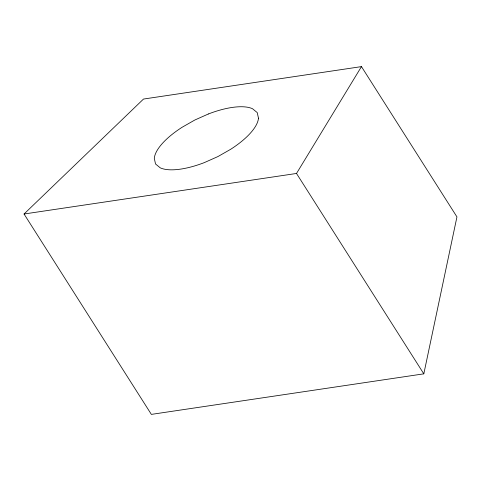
<?xml version="1.0" encoding="UTF-8"?>
<svg xmlns="http://www.w3.org/2000/svg" width="481" height="481" viewBox="0 0 481 481"><rect width="100%" height="100%" fill="white"/><g stroke="black" fill="none" stroke-linecap="round" stroke-linejoin="round"><path stroke-width="0.72" d="M423.815 373.839L456.95 216.895L361.465 66.612L143.506 99.05L24.05 214.009L151.359 414.388L423.815 373.839L296.506 173.461L361.465 66.612M208.393 113.979L194.841 120.009L182.077 127.285A58.135 21.867 -25.6 0 0 154.293 158.381L155.537 163.991L160.257 167.845A56.061 21.086 -25.6 0 0 204.371 162.59L217.923 156.559L230.688 149.284A58.135 21.867 -25.6 0 0 258.471 118.188M24.05 214.009L296.506 173.461M258.477 118.182L257.221 112.578L252.501 108.724A56.061 21.086 -25.6 0 0 208.393 113.973"/></g></svg>
